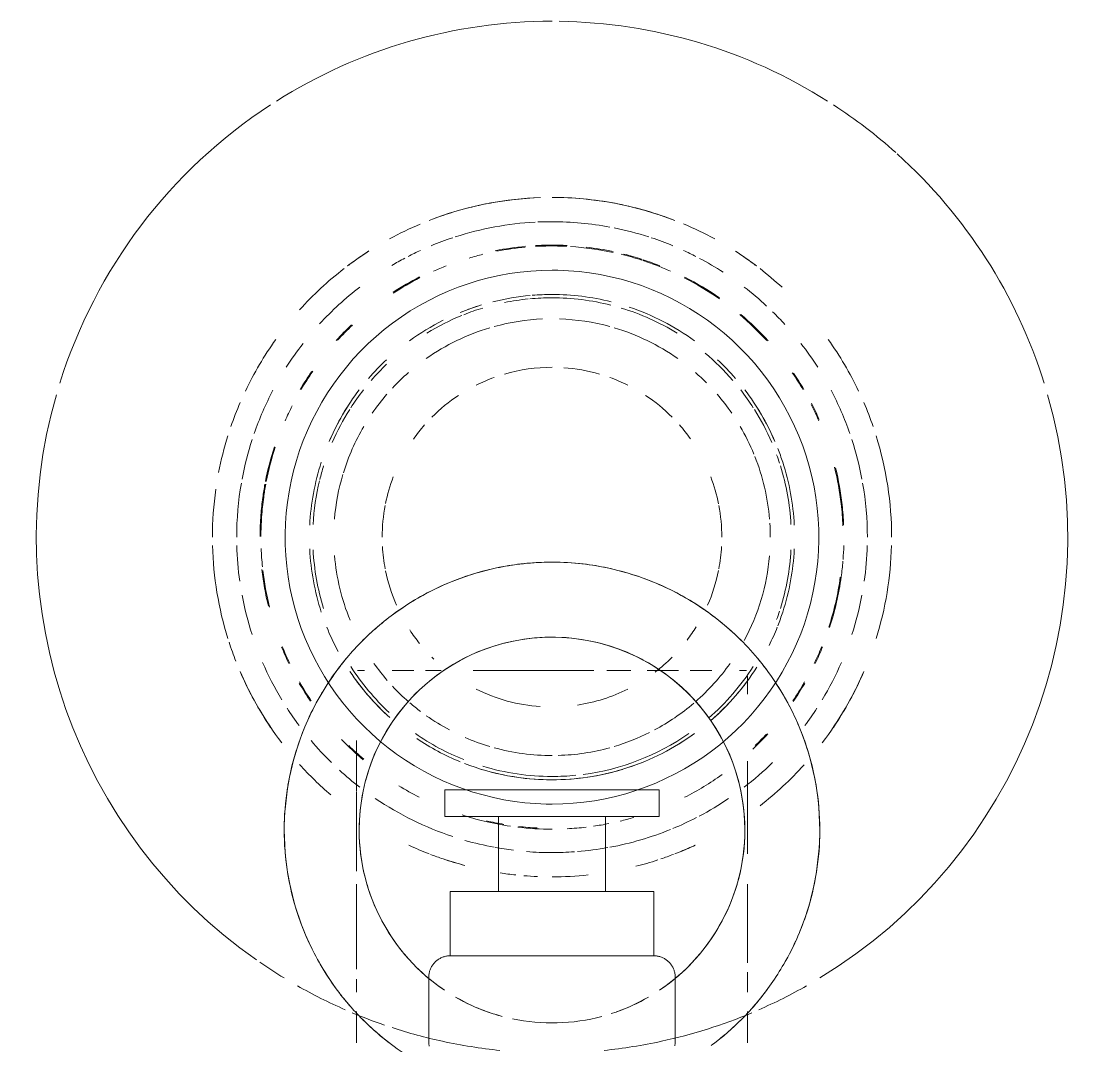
# Model space of a CAD drawing. Header units: millimetres. Extents: x -4000 to 187956, y -58990 to 162485.
# Drawn here: x 8209.5 to 8308.6, y 139201.2 to 139296.8 of the extents above; entities that cross this region are included whole.
import ezdxf

# ---------------------------------------------------------------- set-up
doc = ezdxf.new("R2010")
doc.units = ezdxf.units.MM
doc.layers.add('P-SANR-FIXT', color=6, linetype='Continuous', lineweight=9)

# ---------------------------------------------------------------- blocks, each defined once
blk = doc.blocks.new('C307 - C307-V918-FFS - TANG 1')
at = {"layer": 'P-SANR-FIXT', "color": 253}
for p, q in [((-18.24, -102.819), (-18.24, -105.726)), ((18.24, -105.726), (18.24, -102.819)), ((0.103, -110.937), (0, -110.937)), ((0, -116.937), (-5.646, -116.937)), ((0, -116.937), (-5, -116.937)), ((5.646, -116.937), (0, -116.937)), ((5, -116.937), (0, -116.937)), ((0, -123.937), (-5.684, -123.937)), ((0, -123.937), (-5, -123.937)), ((5, -123.937), (0, -123.937)), ((5.684, -123.937), (0, -123.937))]:
    blk.add_line(p, q, dxfattribs=at)
at = {"layer": 'P-SANR-FIXT', "color": 250}
for p, q in [((-11.5, -102.937), (-11.5, -108.937)), ((11.5, -108.937), (11.5, -102.937)), ((-9.5, -110.937), (-9.5, -116.937)), ((0, -110.937), (-9.5, -110.937)), ((9.5, -110.937), (0, -110.937)), ((9.5, -116.937), (9.5, -110.937)), ((0, -116.937), (-9.5, -116.937)), ((-5, -116.937), (-5, -123.937)), ((9.5, -116.937), (0, -116.937)), ((5, -123.937), (5, -116.937)), ((-10, -123.937), (-10, -126.437)), ((0, -123.937), (-10, -123.937)), ((10, -123.937), (0, -123.937)), ((10, -126.437), (10, -123.937)), ((-10, -126.437), (0, -126.437)), ((0, -126.437), (10, -126.437))]:
    blk.add_line(p, q, dxfattribs=at)
at = {"layer": 'P-SANR-FIXT', "color": 254}
for p, q in [((-18.24, -107.554), (-18.24, -109.415)), ((18.24, -108.758), (18.24, -107.554)), ((18.24, -117.61), (18.24, -109.688)), ((-18.24, -110.292), (-18.24, -117.61)), ((18.24, -126.264), (18.24, -118.822)), ((-18.24, -120.444), (-18.24, -127.727)), ((-8.774, -126.691), (-9.699, -127.06)), ((-7.834, -126.359), (-8.774, -126.691)), ((9.275, -126.886), (8.343, -126.533)), ((18.24, -127.727), (18.24, -126.317)), ((-18.24, -127.727), (-18.24, -129.104)), ((-10.608, -127.467), (-11.501, -127.909)), ((-9.699, -127.06), (-10.608, -127.467)), ((10.192, -127.275), (9.275, -126.886)), ((11.975, -128.162), (11.092, -127.701)), ((18.24, -131.017), (18.24, -127.727)), ((-12.375, -128.386), (-13.23, -128.899)), ((-12.375, -128.386), (-13.23, -128.899)), ((-11.501, -127.909), (-12.375, -128.386)), ((12.839, -128.659), (11.975, -128.162)), ((12.839, -128.659), (11.975, -128.162)), ((-14.063, -129.444), (-14.874, -130.023)), ((-14.063, -129.444), (-14.874, -130.023)), ((14.673, -129.879), (14.503, -129.753)), ((14.673, -129.879), (14.503, -129.753)), ((-15.661, -130.634), (-16.422, -131.276)), ((-14.874, -130.023), (-15.661, -130.634)), ((-14.874, -130.023), (-15.661, -130.634)), ((16.075, -130.977), (15.301, -130.349)), ((16.075, -130.977), (15.301, -130.349)), ((-16.422, -131.276), (-17.158, -131.947)), ((16.823, -131.635), (16.075, -130.977)), ((17.544, -132.322), (16.823, -131.635)), ((-17.866, -132.648), (-18.546, -133.376)), ((18.237, -133.038), (17.544, -132.322)), ((-18.546, -133.376), (-19.196, -134.131)), ((18.9, -133.781), (18.237, -133.038)), ((19.534, -134.549), (18.9, -133.781)), ((19.534, -134.549), (18.9, -133.781)), ((20.136, -135.343), (19.534, -134.549)), ((20.136, -135.343), (19.534, -134.549)), ((-20.403, -135.716), (-20.957, -136.543)), ((-20.403, -135.716), (-20.957, -136.543)), ((20.706, -136.16), (20.136, -135.343)), ((20.706, -136.16), (20.136, -135.343)), ((21.243, -136.999), (20.706, -136.16)), ((-12.897, -137.555), (-14.914, -137.555)), ((-10.359, -137.555), (-11.816, -137.555)), ((-5.131, -137.555), (-7.353, -137.555)), ((0, -137.555), (-3.903, -137.555)), ((7.353, -137.555), (0, -137.555)), ((11.816, -137.555), (10.359, -137.555)), ((14.914, -137.555), (12.897, -137.555)), ((22.214, -138.738), (21.746, -137.859)), ((22.647, -139.636), (22.214, -138.738)), ((23.043, -140.55), (22.647, -139.636)), ((-22.834, -140.054), (-23.213, -140.975)), ((-22.834, -140.054), (-23.213, -140.975)), ((-23.213, -140.975), (-23.555, -141.911)), ((-23.213, -140.975), (-23.555, -141.911)), ((-23.555, -141.911), (-23.86, -142.859)), ((-23.86, -142.859), (-24.126, -143.819)), ((-24.354, -144.789), (-24.543, -145.767)), ((-24.543, -145.767), (-24.693, -146.752)), ((-24.693, -146.752), (-24.803, -147.742)), ((-24.803, -147.742), (-24.874, -148.735)), ((24.895, -149.273), (24.846, -148.278)), ((-24.874, -148.735), (-24.904, -149.731)), ((24.904, -150.269), (24.895, -149.273)), ((-24.904, -149.731), (-24.895, -150.727)), ((24.874, -151.265), (24.904, -150.269)), ((-24.895, -150.727), (-24.846, -151.722)), ((24.803, -152.258), (24.874, -151.265)), ((24.693, -153.248), (24.803, -152.258)), ((24.543, -154.233), (24.693, -153.248)), ((24.354, -155.211), (24.543, -154.233)), ((23.86, -157.141), (24.126, -156.181)), ((23.555, -158.089), (23.86, -157.141)), ((23.213, -159.025), (23.555, -158.089)), ((23.213, -159.025), (23.555, -158.089)), ((-23.043, -159.45), (-22.647, -160.364)), ((22.834, -159.946), (23.213, -159.025)), ((22.834, -159.946), (23.213, -159.025)), ((-22.647, -160.364), (-22.214, -161.262)), ((-22.214, -161.262), (-21.746, -162.141)), ((-21.746, -162.141), (-21.243, -163.001)), ((-21.243, -163.001), (-20.706, -163.84)), ((-19.534, -165.451), (-18.9, -166.219)), ((-18.9, -166.219), (-18.237, -166.962)), ((-18.9, -166.219), (-18.237, -166.962)), ((18.546, -166.624), (19.196, -165.869)), ((-18.237, -166.962), (-17.544, -167.678)), ((17.866, -167.352), (18.546, -166.624)), ((16.422, -168.724), (17.158, -168.053)), ((15.661, -169.366), (16.422, -168.724)), ((-15.301, -169.651), (-14.503, -170.247)), ((-15.301, -169.651), (-14.503, -170.247)), ((-14.503, -170.247), (-13.682, -170.811)), ((-14.503, -170.247), (-13.682, -170.811)), ((-13.682, -170.811), (-12.839, -171.341)), ((-13.682, -170.811), (-12.839, -171.341)), ((-12.839, -171.341), (-11.975, -171.838)), ((12.375, -171.614), (13.23, -171.101)), ((12.375, -171.614), (13.23, -171.101)), ((13.23, -171.101), (14.063, -170.556)), ((13.23, -171.101), (14.063, -170.556)), ((-11.975, -171.838), (-11.092, -172.299)), ((-11.092, -172.299), (-10.192, -172.725)), ((10.608, -172.533), (11.501, -172.091)), ((11.501, -172.091), (12.375, -171.614)), ((-10.192, -172.725), (-9.275, -173.114)), ((-9.275, -173.114), (-8.343, -173.467)), ((7.834, -173.641), (8.774, -173.309)), ((8.774, -173.309), (9.699, -172.94)), ((9.699, -172.94), (10.608, -172.533)), ((-8.343, -173.467), (-7.398, -173.782)), ((-7.398, -173.782), (-6.441, -174.058)), ((-6.441, -174.058), (-5.474, -174.297)), ((-5.474, -174.297), (-4.498, -174.496)), ((5.92, -174.192), (6.883, -173.936)), ((6.883, -173.936), (7.834, -173.641)), ((-4.498, -174.496), (-3.515, -174.656)), ((-3.515, -174.656), (-2.526, -174.777)), ((-2.526, -174.777), (-1.533, -174.858)), ((-1.533, -174.858), (-0.538, -174.9)), ((-0.538, -174.9), (0, -174.906)), ((-0.538, -174.9), (0, -174.906)), ((0, -174.906), (0.996, -174.886)), ((0.996, -174.886), (1.99, -174.826)), ((1.99, -174.826), (2.982, -174.727)), ((2.982, -174.727), (3.968, -174.588)), ((3.968, -174.588), (4.948, -174.409))]:
    blk.add_line(p, q, dxfattribs=at)
at = {"layer": 'P-SANR-FIXT', "color": 252}
for p, q in [((0, -110.937), (-8.227, -110.937)), ((8.227, -110.937), (0, -110.937)), ((-5.646, -116.937), (-8.227, -116.937)), ((0, -116.937), (-5, -116.937)), ((5, -116.937), (0, -116.937)), ((8.227, -116.937), (5.646, -116.937)), ((-5.684, -123.937), (-8.66, -123.937)), ((0, -123.937), (-5, -123.937)), ((5, -123.937), (0, -123.937)), ((8.66, -123.937), (5.684, -123.937)), ((-8.66, -126.437), (0, -126.437)), ((0, -126.437), (8.66, -126.437))]:
    blk.add_line(p, q, dxfattribs=at)
at = {"layer": 'P-SANR-FIXT', "color": 90}
for p, q in [((-5.92, -125.808), (-6.883, -126.064)), ((-4.948, -125.591), (-5.92, -125.808)), ((-3.968, -125.412), (-4.948, -125.591)), ((-3.968, -125.412), (-4.948, -125.591)), ((-2.982, -125.273), (-3.968, -125.412)), ((-2.982, -125.273), (-3.968, -125.412)), ((-1.99, -125.174), (-2.982, -125.273)), ((-1.99, -125.174), (-2.982, -125.273)), ((-0.996, -125.114), (-1.99, -125.174)), ((-0.996, -125.114), (-1.99, -125.174)), ((0, -125.094), (-0.996, -125.114)), ((0, -125.094), (-0.996, -125.114)), ((0.538, -125.1), (0, -125.094)), ((0.538, -125.1), (0, -125.094)), ((1.533, -125.142), (0.538, -125.1)), ((1.533, -125.142), (0.538, -125.1)), ((2.526, -125.223), (1.533, -125.142)), ((4.498, -125.504), (3.515, -125.344)), ((6.441, -125.942), (5.474, -125.703)), ((-8.774, -126.691), (-9.699, -127.06)), ((-7.834, -126.359), (-8.774, -126.691)), ((-6.883, -126.064), (-7.834, -126.359)), ((-6.883, -126.064), (-7.834, -126.359)), ((7.398, -126.218), (6.441, -125.942)), ((7.398, -126.218), (6.441, -125.942)), ((8.343, -126.533), (7.398, -126.218)), ((8.343, -126.533), (7.398, -126.218)), ((9.275, -126.886), (8.343, -126.533)), ((-10.608, -127.467), (-11.501, -127.909)), ((-9.699, -127.06), (-10.608, -127.467)), ((10.192, -127.275), (9.275, -126.886)), ((11.092, -127.701), (10.192, -127.275)), ((11.092, -127.701), (10.192, -127.275)), ((11.975, -128.162), (11.092, -127.701)), ((-11.501, -127.909), (-12.375, -128.386)), ((13.682, -129.189), (12.839, -128.659)), ((13.682, -129.189), (12.839, -128.659)), ((-13.23, -128.899), (-14.063, -129.444)), ((-13.23, -128.899), (-14.063, -129.444)), ((14.503, -129.753), (13.682, -129.189)), ((14.503, -129.753), (13.682, -129.189)), ((-15.661, -130.634), (-16.422, -131.276)), ((15.301, -130.349), (14.673, -129.879)), ((15.301, -130.349), (14.673, -129.879)), ((-17.158, -131.947), (-17.866, -132.648)), ((-18.546, -133.376), (-19.196, -134.131)), ((18.9, -133.781), (18.237, -133.038)), ((-18.24, -135.338), (-18.24, -137.033)), ((-17.5, -137.555), (-18.153, -137.555)), ((-12.897, -137.555), (-14.914, -137.555)), ((-10.359, -137.555), (-11.816, -137.555)), ((-8.895, -137.555), (-10.359, -137.555)), ((-8.895, -137.555), (-10.133, -137.555)), ((-5.131, -137.555), (-6.98, -137.555)), ((0, -137.555), (-3.558, -137.555)), ((3.558, -137.555), (0, -137.555)), ((6.98, -137.555), (3.903, -137.555)), ((11.816, -137.555), (10.359, -137.555)), ((14.914, -137.555), (12.897, -137.555)), ((18.153, -137.555), (17.5, -137.555)), ((23.402, -141.479), (23.043, -140.55)), ((23.402, -141.479), (23.043, -140.55)), ((-24.126, -143.819), (-24.354, -144.789)), ((24.904, -150.269), (24.895, -149.273)), ((-24.904, -149.731), (-24.895, -150.727)), ((24.126, -156.181), (24.354, -155.211)), ((-23.402, -158.521), (-23.043, -159.45)), ((-23.402, -158.521), (-23.043, -159.45)), ((18.546, -166.624), (19.196, -165.869)), ((17.158, -168.053), (17.866, -167.352)), ((-17.544, -167.678), (-16.823, -168.365)), ((-11.092, -172.299), (-10.192, -172.725)), ((11.501, -172.091), (12.375, -171.614)), ((4.948, -174.409), (5.92, -174.192)), ((-1.533, -174.858), (-0.538, -174.9))]:
    blk.add_line(p, q, dxfattribs=at)
at = {"layer": 'P-SANR-FIXT', "color": 250, "flags": 128}
for points in [[(-11.5, -102.937), (-11.498, -102.857), (-11.494, -102.777), (-11.486, -102.698), (-11.474, -102.618), (-11.46, -102.54)], [(11.456, -102.519), (11.471, -102.597), (11.483, -102.676), (11.492, -102.756), (11.497, -102.836), (11.5, -102.916), (11.5, -102.937)], [(-9.5, -110.937), (-9.58, -110.936), (-9.66, -110.931), (-9.739, -110.923), (-9.819, -110.912), (-9.897, -110.897), (-9.975, -110.88), (-10.053, -110.859), (-10.129, -110.836), (-10.205, -110.809), (-10.279, -110.779), (-10.352, -110.747), (-10.424, -110.711), (-10.494, -110.673), (-10.562, -110.632), (-10.629, -110.588), (-10.694, -110.541), (-10.758, -110.492), (-10.819, -110.441), (-10.878, -110.387), (-10.935, -110.331), (-10.989, -110.272), (-11.041, -110.211), (-11.091, -110.149), (-11.138, -110.084), (-11.183, -110.018), (-11.225, -109.95), (-11.264, -109.88), (-11.3, -109.808), (-11.334, -109.736), (-11.364, -109.662), (-11.392, -109.587), (-11.416, -109.511), (-11.437, -109.433), (-11.456, -109.356), (-11.471, -109.277), (-11.483, -109.198), (-11.492, -109.118), (-11.497, -109.039), (-11.5, -108.959), (-11.5, -108.937)], [(11.5, -108.937), (11.498, -109.017), (11.494, -109.097), (11.486, -109.177), (11.474, -109.256), (11.46, -109.334), (11.443, -109.413), (11.422, -109.49), (11.398, -109.566), (11.372, -109.642), (11.342, -109.716), (11.31, -109.789), (11.274, -109.861), (11.236, -109.931), (11.195, -110), (11.151, -110.066), (11.104, -110.132), (11.055, -110.195), (11.004, -110.256), (10.95, -110.315), (10.893, -110.372), (10.835, -110.426), (10.774, -110.479), (10.712, -110.528), (10.647, -110.576), (10.581, -110.62), (10.512, -110.662), (10.443, -110.701), (10.371, -110.737), (10.299, -110.771), (10.225, -110.801), (10.15, -110.829), (10.073, -110.853), (9.996, -110.875), (9.918, -110.893), (9.84, -110.908), (9.761, -110.92), (9.681, -110.929), (9.602, -110.935), (9.522, -110.937), (9.5, -110.937)], [(-9.5, -110.937), (-9.492, -110.937), (-9.47, -110.937), (-9.432, -110.937), (-9.379, -110.937), (-9.311, -110.937), (-9.228, -110.937), (-9.13, -110.937), (-9.018, -110.937), (-8.891, -110.937), (-8.75, -110.937), (-8.595, -110.937), (-8.426, -110.937), (-8.244, -110.937), (-8.049, -110.937), (-7.841, -110.937), (-7.62, -110.937), (-7.387, -110.937), (-7.142, -110.937), (-6.886, -110.937), (-6.619, -110.937), (-6.341, -110.937), (-6.053, -110.937), (-5.755, -110.937), (-5.448, -110.937), (-5.133, -110.937), (-4.809, -110.937), (-4.478, -110.937), (-4.139, -110.937), (-3.794, -110.937), (-3.442, -110.937), (-3.086, -110.937), (-2.724, -110.937), (-2.358, -110.937), (-1.988, -110.937), (-1.615, -110.937), (-1.239, -110.937), (-0.861, -110.937), (-0.482, -110.937), (-0.103, -110.937), (0, -110.937)], [(-7.322, -110.937), (-7.558, -110.937), (-7.782, -110.937), (-7.994, -110.937), (-8.193, -110.937), (-8.379, -110.937), (-8.551, -110.937), (-8.71, -110.937), (-8.854, -110.937), (-8.985, -110.937), (-9.101, -110.937), (-9.203, -110.937), (-9.29, -110.937), (-9.362, -110.937), (-9.419, -110.937), (-9.461, -110.937), (-9.488, -110.937), (-9.499, -110.937)], [(0, -110.937), (0.38, -110.937), (0.759, -110.937), (1.137, -110.937), (1.514, -110.937), (1.887, -110.937), (2.258, -110.937), (2.625, -110.937), (2.988, -110.937), (3.347, -110.937), (3.699, -110.937), (4.046, -110.937), (4.387, -110.937), (4.72, -110.937), (5.046, -110.937), (5.364, -110.937), (5.673, -110.937), (5.974, -110.937), (6.264, -110.937), (6.545, -110.937), (6.815, -110.937), (7.074, -110.937), (7.322, -110.937), (7.558, -110.937), (7.782, -110.937), (7.994, -110.937), (8.193, -110.937), (8.379, -110.937), (8.551, -110.937), (8.71, -110.937), (8.854, -110.937), (8.985, -110.937), (9.101, -110.937), (9.203, -110.937), (9.29, -110.937), (9.362, -110.937), (9.419, -110.937), (9.461, -110.937), (9.488, -110.937), (9.499, -110.937)], [(9.5, -110.937), (9.492, -110.937), (9.47, -110.937), (9.432, -110.937), (9.379, -110.937), (9.311, -110.937), (9.228, -110.937), (9.13, -110.937), (9.018, -110.937), (8.891, -110.937), (8.75, -110.937), (8.595, -110.937), (8.426, -110.937), (8.244, -110.937), (8.049, -110.937), (7.841, -110.937), (7.62, -110.937), (7.387, -110.937)]]:
    blk.add_lwpolyline(points, dxfattribs=at)
at = {"layer": 'P-SANR-FIXT', "color": 252, "flags": 128}
for points in [[(0, -110.937), (-0.38, -110.937), (-0.759, -110.937), (-1.137, -110.937), (-1.514, -110.937), (-1.887, -110.937), (-2.258, -110.937), (-2.625, -110.937), (-2.988, -110.937), (-3.347, -110.937), (-3.699, -110.937), (-4.046, -110.937), (-4.387, -110.937), (-4.72, -110.937), (-5.046, -110.937), (-5.364, -110.937), (-5.673, -110.937), (-5.974, -110.937), (-6.264, -110.937), (-6.545, -110.937), (-6.815, -110.937), (-7.074, -110.937), (-7.322, -110.937)], [(7.387, -110.937), (7.142, -110.937), (6.886, -110.937), (6.619, -110.937), (6.341, -110.937), (6.053, -110.937), (5.755, -110.937), (5.448, -110.937), (5.133, -110.937), (4.809, -110.937), (4.478, -110.937), (4.139, -110.937), (3.794, -110.937), (3.442, -110.937), (3.086, -110.937), (2.724, -110.937), (2.358, -110.937), (1.988, -110.937), (1.615, -110.937), (1.239, -110.937), (0.861, -110.937), (0.482, -110.937), (0.103, -110.937)]]:
    blk.add_lwpolyline(points, dxfattribs=at)
at = {"layer": 'P-SANR-FIXT', "color": 90, "flags": 128}
for points in [[(-4.948, -125.591), (-5.92, -125.808), (-6.883, -126.064)], [(3.515, -125.344), (2.526, -125.223), (1.533, -125.142)], [(5.474, -125.703), (4.498, -125.504), (3.515, -125.344), (2.526, -125.223)], [(6.441, -125.942), (5.474, -125.703), (4.498, -125.504)]]:
    blk.add_lwpolyline(points, dxfattribs=at)
at = {"layer": 'P-SANR-FIXT', "color": 254, "flags": 128}
for points in [[(-16.422, -131.276), (-17.158, -131.947), (-17.866, -132.648), (-18.546, -133.376)], [(18.237, -133.038), (17.544, -132.322), (16.823, -131.635), (16.075, -130.977)], [(-19.196, -134.131), (-19.815, -134.912), (-20.403, -135.716)], [(-19.196, -134.131), (-19.815, -134.912), (-20.403, -135.716)], [(-20.957, -136.543), (-21.479, -137.392), (-21.966, -138.261), (-22.418, -139.149), (-22.834, -140.054)], [(-20.957, -136.543), (-21.479, -137.392), (-21.966, -138.261)], [(21.746, -137.859), (21.243, -136.999), (20.706, -136.16)], [(23.043, -140.55), (22.647, -139.636), (22.214, -138.738), (21.746, -137.859), (21.243, -136.999)], [(-21.966, -138.261), (-22.418, -139.149), (-22.834, -140.054)], [(24.895, -149.273), (24.846, -148.278), (24.757, -147.286), (24.629, -146.298), (24.461, -145.316), (24.254, -144.341), (24.009, -143.376), (23.725, -142.421), (23.402, -141.479)], [(24.461, -145.316), (24.254, -144.341), (24.009, -143.376), (23.725, -142.421), (23.402, -141.479)], [(-23.555, -141.911), (-23.86, -142.859), (-24.126, -143.819), (-24.354, -144.789), (-24.543, -145.767), (-24.693, -146.752), (-24.803, -147.742), (-24.874, -148.735), (-24.904, -149.731)], [(24.846, -148.278), (24.757, -147.286), (24.629, -146.298), (24.461, -145.316)], [(23.555, -158.089), (23.86, -157.141), (24.126, -156.181), (24.354, -155.211), (24.543, -154.233), (24.693, -153.248), (24.803, -152.258), (24.874, -151.265), (24.904, -150.269)], [(-24.895, -150.727), (-24.846, -151.722), (-24.757, -152.714), (-24.629, -153.702), (-24.461, -154.684), (-24.254, -155.659), (-24.009, -156.624), (-23.725, -157.579), (-23.402, -158.521)], [(-24.846, -151.722), (-24.757, -152.714), (-24.629, -153.702), (-24.461, -154.684), (-24.254, -155.659)], [(-24.254, -155.659), (-24.009, -156.624), (-23.725, -157.579), (-23.402, -158.521)], [(-23.043, -159.45), (-22.647, -160.364), (-22.214, -161.262), (-21.746, -162.141)], [(19.196, -165.869), (19.815, -165.088), (20.403, -164.284), (20.957, -163.457), (21.479, -162.608), (21.966, -161.739), (22.418, -160.851), (22.834, -159.946)], [(19.196, -165.869), (19.815, -165.088), (20.403, -164.284), (20.957, -163.457), (21.479, -162.608), (21.966, -161.739), (22.418, -160.851), (22.834, -159.946)], [(-21.746, -162.141), (-21.243, -163.001), (-20.706, -163.84)], [(-20.706, -163.84), (-20.136, -164.657), (-19.534, -165.451), (-18.9, -166.219)], [(-20.706, -163.84), (-20.136, -164.657), (-19.534, -165.451)], [(-18.237, -166.962), (-17.544, -167.678), (-16.823, -168.365), (-16.075, -169.023), (-15.301, -169.651)], [(14.063, -170.556), (14.874, -169.977), (15.661, -169.366), (16.422, -168.724), (17.158, -168.053), (17.866, -167.352), (18.546, -166.624)], [(-16.823, -168.365), (-16.075, -169.023), (-15.301, -169.651)], [(14.063, -170.556), (14.874, -169.977), (15.661, -169.366)], [(-12.839, -171.341), (-11.975, -171.838), (-11.092, -172.299)], [(5.92, -174.192), (6.883, -173.936), (7.834, -173.641), (8.774, -173.309), (9.699, -172.94), (10.608, -172.533), (11.501, -172.091)], [(-10.192, -172.725), (-9.275, -173.114), (-8.343, -173.467), (-7.398, -173.782), (-6.441, -174.058), (-5.474, -174.297), (-4.498, -174.496), (-3.515, -174.656), (-2.526, -174.777), (-1.533, -174.858)], [(2.982, -174.727), (3.968, -174.588), (4.948, -174.409), (5.92, -174.192)], [(0, -174.906), (0.996, -174.886), (1.99, -174.826), (2.982, -174.727)]]:
    blk.add_lwpolyline(points, dxfattribs=at)
at = {"layer": 'P-SANR-FIXT', "color": 253}
for centre, radius, start, end in [((0, -150), 48.136, 102.26185, 112.80126), ((0, -122.671), 25, 126.79178, 135), ((0, -150), 48.136, 71.93481, 77.73815), ((0, -122.671), 25, 45, 53.209), ((0, -122.671), 18, 78.14215, 105), ((0, -150), 48.136, 67.19874, 71.03088), ((0, -150), 48.136, 113.64249, 119.58594), ((0, -122.671), 18, 70.50612, 75), ((0, -150), 48.136, 60.41341, 66.34757), ((0, -122.671), 18, 123.85989, 133.60761), ((0, -122.671), 18, 45, 56.14011), ((0, -122.671), 25, 30, 36.6761), ((0, -150), 48.136, 121.30868, 196.02218), ((0, -150), 48.136, 55.49462, 58.69036), ((0, -122.671), 18, 135, 163.6117), ((0, -122.671), 25, 150, 156.65596), ((0, -122.671), 18, 16.38935, 41.41188), ((0, -150), 48.136, 343.97644, 55.02528), ((0, -122.671), 25, 23.34576, 27.38033), ((0, -122.671), 25, 161.95315, 180), ((0, -122.671), 25, 360, 18.04427), ((0, -122.671), 18, 165, 180), ((0, -122.671), 18, 0, 15), ((0, -122.671), 25, 180, 189.63009), ((0, -122.671), 18, 180, 195), ((0, -122.671), 18, 348.3716, 360), ((0, -122.671), 25, 350.85893, 360), ((0, -122.671), 18, 240, 243.62276), ((0, -150), 48.136, 197.36186, 227.97122), ((0, -150), 48.136, 303.10146, 342.64132), ((0, -150), 48.136, 228.18982, 236.89492), ((0, -150), 48.136, 237.70346, 269.21081), ((0, -150), 48.136, 270, 302.30202)]:
    blk.add_arc(centre, radius, start, end, dxfattribs=at)
at = {"layer": 'P-SANR-FIXT', "color": 254}
for centre, radius, start, end in [((0, -150), 48.136, 95.79093, 102.26185), ((0, -150), 48.136, 77.73815, 84.20907), ((0, -122.671), 18, 78.14215, 105), ((0, -122.671), 18, 107.87558, 120), ((0, -122.671), 18, 60, 75), ((0, -150), 29.434, 100.57941, 112.08526), ((0, -150), 29.434, 73.97609, 79.42059), ((0, -150), 29.434, 112.50647, 117.2613), ((0, -150), 29.434, 55.92224, 71.64679), ((0, -150), 29.434, 117.83601, 124.02985), ((0, -150), 31.698, 127.77357, 137.90956), ((0, -150), 31.698, 127.77357, 137.90956), ((0, -150), 27.248, 117.01717, 125.62244), ((0, -150), 27.248, 58.33228, 62.94991), ((0, -150), 29.434, 127.5574, 134.38776), ((0, -150), 29.434, 47.61184, 52.4426), ((0, -150), 31.698, 41.97977, 49.34201), ((0, -150), 31.698, 41.97977, 49.34201), ((0, -150), 22.642, 90, 126), ((0, -150), 22.642, 68.87477, 90), ((0, -150), 20.377, 91.63728, 105.39247), ((0, -150), 20.377, 74.60753, 90), ((0, -150), 22.642, 56.1111, 67.76246), ((0, -150), 27.17, 45.72148, 49.70272), ((0, -150), 27.248, 43.85986, 49.69226), ((0, -150), 29.434, 40.17266, 45.61224), ((0, -150), 27.248, 133.4417, 137.67503), ((0, -150), 27.17, 134.27852, 137.4504), ((0, -150), 20.377, 106.56395, 116.52403), ((0, -150), 20.377, 66.53913, 73.43605), ((0, -150), 31.698, 142.75034, 156.67944), ((0, -150), 31.698, 23.32056, 37.24966), ((0, -150), 31.698, 145.95466, 156.67944), ((0, -150), 29.434, 143.30667, 147.17804), ((0, -150), 20.377, 118.0161, 130.48369), ((0, -150), 20.377, 54.8437, 61.9839), ((0, -150), 29.434, 32.81929, 36.69333), ((0, -150), 31.698, 23.32056, 34.04679), ((0, -150), 22.642, 130.83469, 147.61727), ((0, -150), 20.377, 49.33312, 52.96917), ((0, -150), 22.642, 33.58211, 48.02835), ((0, -150), 27.248, 145.75965, 149.95939), ((0, -150), 27.17, 145.81186, 150.21472), ((0, -150), 20.377, 131.09996, 144.68987), ((0, -150), 15.849, 98.59988, 116.57305), ((0, -150), 15.849, 98.59988, 116.57305), ((0, -150), 15.849, 63.42695, 86.03396), ((0, -150), 15.849, 63.42695, 86.03396), ((0, -150), 20.377, 43.01162, 48.90004), ((0, -150), 27.17, 29.78901, 34.18814), ((0, -150), 27.248, 30.04468, 34.19611), ((0, -150), 29.434, 148.97286, 156.59218), ((0, -150), 29.434, 23.40707, 31.02371), ((0, -150), 20.377, 35.30955, 40.99145), ((0, -150), 15.849, 127.43166, 135), ((0, -150), 15.849, 127.43166, 135), ((0, -150), 27.248, 154.37331, 157.85154), ((0, -150), 27.17, 154.28746, 157.91649), ((0, -150), 15.849, 45, 45.96112), ((0, -150), 15.849, 45, 45.96112), ((0, -150), 27.17, 22.05966, 25.7118), ((0, -150), 27.248, 22.14446, 25.62595), ((0, -150), 31.698, 18, 21.43158), ((0, -150), 31.698, 18, 21.43158), ((0, -150), 22.642, 21.75784, 28.13789), ((0, -150), 31.698, 162.62063, 178.56842), ((0, -150), 31.698, 162.62063, 178.56842), ((0, -150), 22.642, 153.47689, 158.24216), ((0, -150), 20.377, 151.74716, 175.09985), ((0, -150), 15.849, 142.68684, 148.14781), ((0, -150), 15.849, 142.68684, 148.14781), ((0, -150), 15.849, 33.11111, 38.75348), ((0, -150), 15.849, 33.11111, 38.75348), ((0, -150), 31.698, 1.43158, 17.37937), ((0, -150), 31.698, 1.43158, 17.37937), ((0, -150), 29.434, 162, 169.40896), ((0, -150), 27.248, 162, 172.20605), ((0, -150), 27.17, 162, 172.10478), ((0, -150), 29.434, 10.59104, 18), ((0, -150), 22.642, 158.58573, 162), ((0, -150), 20.377, 4.83234, 22.32481), ((0, -150), 22.642, 162, 177.20159), ((0, -150), 15.849, 156.37864, 168.73223), ((0, -150), 15.849, 156.37864, 168.73223), ((0, -150), 15.849, 11.40425, 23.62136), ((0, -150), 15.849, 11.40425, 23.62136), ((0, -150), 22.642, 2.79841, 18), ((0, -150), 27.17, 6.5584, 13.87991), ((0, -150), 27.248, 6.33457, 13.70096), ((0, -150), 29.434, 171.95983, 178.4583), ((0, -150), 27.248, 172.20605, 175.27889), ((0, -150), 29.434, 1.5417, 8.04692), ((0, -150), 15.849, 169.21164, 176.87188), ((0, -150), 15.849, 169.21164, 176.87188), ((0, -150), 15.849, 3.12812, 10.78836), ((0, -150), 15.849, 3.12812, 10.78836), ((0, -150), 27.17, 2.23473, 5.83514), ((0, -150), 27.248, 175.62975, 178.33461), ((0, -150), 31.698, 180, 197.37937), ((0, -150), 31.698, 180, 197.37937), ((0, -150), 29.434, 180, 189.877), ((0, -150), 20.377, 180, 183.65805), ((0, -150), 15.849, 180, 190.78836), ((0, -150), 15.849, 180, 190.78836), ((0, -150), 15.849, 349.21164, 360), ((0, -150), 15.849, 349.21164, 360), ((0, -150), 27.17, 355.99674, 359.84006), ((0, -150), 27.248, 355.62975, 359.87786), ((0, -150), 29.434, 350.123, 360), ((0, -150), 31.698, 351.87144, 360), ((0, -150), 31.698, 351.87144, 360), ((0, -150), 27.248, 182.43959, 186.33457), ((0, -150), 27.17, 182.23473, 186.5584), ((0, -150), 22.642, 182.79841, 198), ((0, -150), 22.642, 342, 357.20159), ((0, -150), 20.377, 184.70484, 201.68431), ((0, -150), 20.377, 343.28862, 355.29516), ((0, -150), 27.17, 352.10478, 355.99674), ((0, -150), 27.248, 352.20605, 355.62975), ((0, -150), 27.248, 186.33457, 193.70096), ((0, -150), 27.17, 186.5584, 193.87991), ((0, -150), 15.849, 191.26777, 200.7607), ((0, -150), 15.849, 191.26777, 200.7607), ((0, -150), 15.849, 339.25923, 348.59543), ((0, -150), 15.849, 339.25923, 348.59543), ((0, -150), 27.17, 349.53927, 352.10478), ((0, -150), 27.248, 349.53888, 352.20605), ((0, -150), 29.434, 190.59104, 198), ((0, -150), 27.17, 342, 348.98987), ((0, -150), 27.248, 342, 349.02863), ((0, -150), 29.434, 342, 349.40896), ((0, -150), 20.377, 329.52461, 342.86435), ((0, -150), 31.698, 342.62063, 349.04549), ((0, -150), 31.698, 342.62063, 349.04549), ((0, -150), 22.642, 198, 201.41386), ((0, -150), 20.377, 202.32481, 210.47539), ((0, -150), 22.642, 203.21861, 217.36861), ((0, -150), 15.849, 215.32805, 221.35264), ((0, -150), 15.849, 215.32805, 221.35264), ((0, -150), 15.849, 318.64736, 324.7209), ((0, -150), 15.849, 318.64736, 324.7209), ((0, -150), 22.642, 322.63016, 336.81276), ((0, -150), 31.698, 198.98379, 203.32056), ((0, -150), 31.698, 198.98379, 203.32056), ((0, -150), 29.434, 199.18259, 207.76427), ((0, -150), 29.434, 332.23434, 340.82069), ((0, -150), 31.698, 336.67944, 341.01809), ((0, -150), 31.698, 336.67944, 341.01809), ((0, -150), 27.248, 203.76058, 207.32943), ((0, -150), 27.17, 203.51902, 207.12638), ((0, -150), 15.849, 225, 236.56857), ((0, -150), 15.849, 225, 236.56857), ((0, -150), 15.849, 303.43143, 315), ((0, -150), 15.849, 303.43143, 315), ((0, -150), 27.17, 333.19657, 336.48838), ((0, -150), 20.377, 214.57237, 220.87265), ((0, -150), 20.377, 319.1263, 325.42763), ((0, -150), 31.698, 205.47753, 215.56218), ((0, -150), 31.698, 205.47753, 215.56218), ((0, -150), 27.248, 210.33277, 214.19611), ((0, -150), 27.17, 210.43214, 214.34759), ((0, -150), 20.377, 225, 228.90004), ((0, -150), 15.849, 243.42695, 250.12899), ((0, -150), 15.849, 243.42695, 250.12899), ((0, -150), 15.849, 289.90737, 296.57305), ((0, -150), 15.849, 289.90737, 296.57305), ((0, -150), 20.377, 311.09996, 316.98716), ((0, -150), 27.17, 325.28594, 329.56651), ((0, -150), 27.248, 325.40383, 329.66589), ((0, -150), 31.698, 324.44528, 334.52105), ((0, -150), 31.698, 324.44528, 334.52105), ((0, -150), 22.642, 220.87326, 226.98349), ((0, -150), 15.849, 253.80197, 266.03396), ((0, -150), 15.849, 253.80197, 266.03396), ((0, -150), 15.849, 270, 286.19803), ((0, -150), 15.849, 270, 286.19803), ((0, -150), 22.642, 313.0284, 319.12674), ((0, -150), 29.434, 212.57738, 217.8649), ((0, -150), 29.434, 322.1351, 327.42262), ((0, -150), 20.377, 234.8437, 253.43605), ((0, -150), 20.377, 286.56395, 305.1563), ((0, -150), 27.248, 222.24817, 229.69226), ((0, -150), 27.17, 222.47925, 229.85012), ((0, -150), 22.642, 234, 251.42772), ((0, -150), 22.642, 296.66717, 306), ((0, -150), 27.17, 313.24591, 317.4504), ((0, -150), 27.248, 313.40383, 317.67503), ((0, -150), 29.434, 222.37565, 225.61224), ((0, -150), 20.377, 254.60753, 268.04493), ((0, -150), 20.377, 272.45434, 285.39247), ((0, -150), 29.434, 307.5574, 317.48538), ((0, -150), 22.642, 286.88269, 292.23754), ((0, -150), 31.698, 307.77357, 318.02022), ((0, -150), 31.698, 307.77357, 318.02022), ((0, -150), 29.434, 227.11041, 232.4426), ((0, -150), 27.248, 234.97996, 242.94991), ((0, -150), 27.17, 234.89803, 242.98253), ((0, -150), 22.642, 255.90758, 270), ((0, -150), 22.642, 275.18565, 284.12027), ((0, -150), 31.698, 227.36655, 232.22643), ((0, -150), 31.698, 227.36655, 232.22643), ((0, -150), 22.642, 270, 274.65395), ((0, -150), 27.17, 296.98548, 303.07506), ((0, -150), 27.248, 297.01717, 302.98028), ((0, -150), 31.698, 232.97461, 237.31829), ((0, -150), 29.434, 237.09761, 242.10681), ((0, -150), 27.17, 245.99612, 248.65444), ((0, -150), 27.248, 248.34775, 251.81206), ((0, -150), 27.17, 248.65444, 251.82784), ((0, -150), 27.17, 291.30798, 294.00388), ((0, -150), 29.434, 297.83601, 300.5308), ((0, -150), 31.698, 302.61197, 307.02488), ((0, -150), 31.698, 306, 307.02488), ((0, -150), 31.698, 234, 237.31829), ((0, -150), 29.434, 242.83987, 245.34704), ((0, -150), 27.248, 252.04005, 255.78418), ((0, -150), 27.17, 252.05527, 256.28502), ((0, -150), 27.17, 283.71449, 286.54486), ((0, -150), 29.434, 294.66994, 297.15915), ((0, -150), 31.698, 302.61197, 306), ((0, -150), 29.434, 247.49353, 251.64679), ((0, -150), 27.248, 257.91659, 263.24828), ((0, -150), 27.17, 257.88821, 266.35195), ((0, -150), 27.248, 267.04303, 270), ((0, -150), 27.17, 267.10789, 270), ((0, -150), 27.17, 270, 273.28274), ((0, -150), 27.248, 270, 273.25548), ((0, -150), 27.248, 275.19243, 281.2105), ((0, -150), 27.17, 275.27394, 280.93068), ((0, -150), 29.434, 288.35321, 292.50647), ((0, -150), 31.698, 241.3562, 247.20166), ((0, -150), 31.698, 241.3562, 247.20166), ((0, -150), 29.434, 252.13172, 258.64999), ((0, -150), 29.434, 273.0857, 287.86588), ((0, -150), 31.698, 292.81499, 298.56503), ((0, -150), 31.698, 292.81499, 298.56503), ((0, -150), 29.434, 259.42059, 270), ((0, -150), 31.698, 248.77703, 270), ((0, -150), 31.698, 248.77703, 258.83175), ((0, -150), 29.434, 270, 272.55085), ((0, -150), 31.698, 271.92352, 291.22297), ((0, -150), 31.698, 281.16825, 291.22297), ((0, -150), 31.698, 259.30295, 270), ((0, -150), 31.698, 271.92352, 280.71988)]:
    blk.add_arc(centre, radius, start, end, dxfattribs=at)
at = {"layer": 'P-SANR-FIXT', "color": 252}
for radius, start, end in [(25, 138.00529, 143.29654), (18, 109.49384, 120), (18, 60, 70.50612), (25, 36.6761, 41.97683), (25, 156.65596, 161.95315), (25, 18.04427, 23.34576), (25, 189.63009, 198.04685), (18, 195, 240), (18, 243.62276, 345), (25, 341.95573, 350.36987), (25, 203.34404, 213.38807), (25, 323.3239, 336.65424), (25, 225, 239.96305), (25, 300.04262, 315), (25, 240, 258.01703), (25, 281.99318, 300), (25, 263.29282, 276.72028)]:
    blk.add_arc((0, -122.671), radius, start, end, dxfattribs=at)
at = {"layer": 'P-SANR-FIXT', "color": 250}
for radius, start, end in [(18, 123.85989, 180), (18, 360, 56.14011), (18, 180, 360), (25, 198.04685, 203.34404), (25, 336.65424, 341.95573), (25, 216.70346, 220.20543), (25, 319.79392, 323.3239), (25, 258.01703, 263.29282), (25, 276.72028, 281.99318)]:
    blk.add_arc((0, -122.671), radius, start, end, dxfattribs=at)
at = {"layer": 'P-SANR-FIXT', "color": 90}
for radius, start, end in [(31.698, 90, 96.12583), (31.698, 90, 96.12583), (31.698, 85.22639, 87.54718), (31.698, 85.22639, 87.54718), (31.698, 81.21297, 83.87417), (31.698, 81.21297, 83.87417), (31.698, 104.31433, 108.1429), (31.698, 104.31433, 108.1429), (31.698, 71.30977, 75.13004), (31.698, 72, 75.13004), (31.698, 111.22297, 114.92031), (31.698, 112.3365, 114.92031), (31.698, 108.70333, 110.95289), (31.698, 108.70333, 110.95289), (29.434, 94.63335, 100.2085), (29.434, 90, 94.06665), (29.434, 85.36665, 90), (29.434, 79.59589, 82.97623), (31.698, 69.04711, 71.29667), (31.698, 69.04711, 71.29667), (31.698, 65.07969, 68.77703), (31.698, 65.07969, 68.77703), (27.248, 92.95697, 96.75172), (27.248, 83.24828, 90), (27.17, 83.39638, 87.10789), (27.248, 103.49922, 106.26001), (27.248, 98.19784, 101.2105), (27.248, 76.52765, 81.80216), (27.17, 76.99741, 80.49048), (27.248, 72.04005, 76.52765), (22.642, 90, 106.88269), (22.642, 90, 106.88269), (22.332, 90, 95.72465), (22.642, 73.11731, 90), (22.642, 73.11731, 90), (22.332, 73.20555, 90), (22.642, 108, 126), (22.642, 108, 126), (22.332, 97.52211, 124.83671), (22.332, 55.16329, 68.3582), (22.642, 56.1111, 67.76246), (22.642, 56.1111, 67.76246), (22.332, 130.87962, 147.29785), (22.642, 130.83469, 144), (22.642, 130.83469, 144), (22.642, 36, 48.02835), (22.642, 36, 48.02835), (22.332, 32.74017, 47.13898), (22.642, 21.75784, 28.13789), (22.642, 21.75784, 28.13789), (22.642, 153.47689, 158.24216), (22.642, 153.47689, 158.24216), (22.642, 158.58573, 162), (22.642, 158.58573, 162), (22.332, 159.84369, 162), (22.642, 162, 177.20159), (22.642, 162, 177.20159), (22.332, 162.69504, 176.98236), (22.332, 3.01764, 17.30496), (22.642, 2.79841, 18), (22.642, 2.79841, 18), (22.642, 182.79841, 198), (22.642, 182.79841, 198), (22.332, 183.01764, 197.30496), (22.642, 342, 357.20159), (22.642, 342, 357.20159), (22.332, 346.39414, 356.98236), (22.332, 342.69504, 346.05996), (22.642, 198, 201.41386), (22.642, 198, 201.41386), (22.332, 198, 200.15592), (22.642, 203.21861, 212.38273), (22.642, 203.21861, 212.38273), (22.332, 203.30443, 212.24834), (22.332, 327.75166, 336.69557), (22.642, 327.61727, 336.81276), (22.642, 327.61727, 336.81276), (22.332, 212.70215, 217.94498), (22.332, 322.0538, 327.29785), (22.642, 220.87326, 226.98349), (22.642, 220.87326, 226.98349), (22.332, 220.9153, 230.23857), (22.332, 313.7201, 319.0847), (22.642, 313.0284, 319.12674), (22.642, 313.0284, 319.12674), (22.642, 234, 251.42772), (22.642, 234, 251.42772), (22.642, 296.66717, 306), (22.642, 296.66717, 306), (22.332, 238.48699, 253.20555), (22.332, 292.13146, 301.51301), (22.332, 286.79445, 291.6418), (22.642, 288, 292.23754), (22.642, 288, 292.23754), (22.642, 255.90758, 270), (22.642, 255.90758, 270), (22.332, 255.74301, 270), (22.332, 270, 275.34377), (22.642, 275.18565, 284.12027), (22.642, 275.18565, 284.12027), (22.332, 275.72465, 281.4361), (22.642, 270, 274.65395), (22.642, 270, 274.65395), (31.698, 232.97461, 234)]:
    blk.add_arc((0, -150), radius, start, end, dxfattribs=at)
at = {"layer": 'P-SANR-FIXT', "color": 250}
for points, knots in [([(-42.56, -89.707), (-49.425, -91.873), (-62.347, -96.734), (-84.838, -108.521), (-106.161, -127.436), (-115.966, -146.845), (-119.281, -157.53)], [0, 0, 0, 0, 0.166667, 0.333333, 0.666667, 1, 1, 1, 1]), ([(119.281, -157.53), (115.965, -146.843), (106.16, -127.435), (84.838, -108.521), (62.348, -96.734), (49.426, -91.873), (42.56, -89.707)], [0, 0, 0, 0, 0.333333, 0.666667, 0.833333, 1, 1, 1, 1]), ([(19.151, -106.602), (19.381, -106.876), (20.724, -108.553), (23.822, -113.66), (24.954, -118.883), (25, -122.671)], [0.7777778, 0.7777778, 0.7777778, 0.7777778, 0.7916667, 0.8611111, 1, 1, 1, 1]), ([(25, -122.671), (24.982, -124.186), (24.708, -127.134), (23.619, -131.257), (21.742, -135.24), (19.255, -138.824), (16.151, -141.901), (12.582, -144.429), (8.609, -146.261), (4.893, -147.279), (1.673, -147.656), (-2.042, -147.697), (-6.476, -147.021), (-10.84, -145.322), (-13.9, -143.508), (-16.1, -141.852), (-18.112, -139.973), (-20.426, -137.277), (-23.824, -131.682), (-24.956, -126.458), (-25, -122.671)], [0, 0, 0, 0, 0.055556, 0.111111, 0.166667, 0.222222, 0.277778, 0.333333, 0.388889, 0.444444, 0.479167, 0.513889, 0.583333, 0.652778, 0.6875, 0.722222, 0.756944, 0.791667, 0.861111, 1, 1, 1, 1])]:
    blk.add_open_spline(points, degree=3, knots=knots, dxfattribs=at)
at = {"layer": 'P-SANR-FIXT', "color": 252}
for points, knots in [([(8.923, -99.326), (9.833, -99.673), (11.561, -100.447), (13.902, -101.836), (16.105, -103.496), (17.851, -105.127), (18.806, -106.19), (19.151, -106.602)], [0.6159618, 0.6159618, 0.6159618, 0.6159618, 0.6527778, 0.6875, 0.7222222, 0.7569444, 0.7777778, 0.7777778, 0.7777778, 0.7777778]), ([(-19.145, -106.594), (-18.213, -105.484), (-16.812, -104.095), (-15.267, -102.874), (-14.852, -102.566)], [0.22222222, 0.22222222, 0.22222222, 0.22222222, 0.27777778, 0.29757424, 0.29757424, 0.29757424, 0.29757424])]:
    blk.add_open_spline(points, degree=3, knots=knots, dxfattribs=at)
at = {"layer": 'P-SANR-FIXT', "color": 250}
blk.add_open_spline([(-25, -122.671), (-24.982, -121.156), (-24.709, -118.208), (-23.619, -114.084), (-21.738, -110.097), (-20.077, -107.705), (-19.145, -106.594)], degree=3, dxfattribs=at)
blk = doc.blocks.new('CMF2_NHAXUONG_A_rvt-1-FFS - TANG 1')
at = {"layer": 'P-SANR-FIXT', "color": 250, "lineweight": 9, "rotation": 180.0003356948516}
blk.add_blockref('C307 - C307-V918-FFS - TANG 1', (8259.048, 139098.683), dxfattribs=at)

msp = doc.modelspace()

# ---------------------------------------------------------------- block references
at = {"lineweight": 5}
msp.add_blockref('CMF2_NHAXUONG_A_rvt-1-FFS - TANG 1', (0, 0), dxfattribs=at)

doc.saveas('drawing.dxf')
